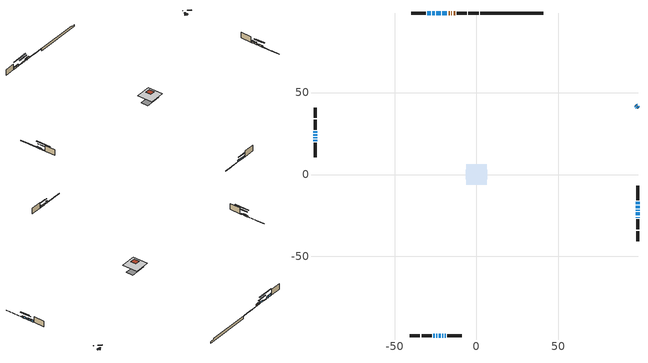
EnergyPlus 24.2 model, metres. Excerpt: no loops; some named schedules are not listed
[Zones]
conditioned space
 floor adiabatic (AdiabaticFloorConstruction): -6.27,-6.27 -6.27,6.27 6.27,6.27 6.27,-6.27 z2.77
 floor foundation (Slab1 construction): -6.6,-3.01 -6.6,3.01 6.6,3.01 6.6,-3.01 z-1.84
 wall outside (RimJoist1 construction): 1.46,98.56 -4.88,98.56 / -40.83,-98.56 -34.48,-98.56 / -98.56,40.83 -98.56,34.48 / 98.56,-40.83 98.56,-34.48 z0.33:0.63
 wall outside (RimJoist2 construction): -5.81,98.56 -12.15,98.56 / -33.55,-98.56 -27.21,-98.56 / -98.56,33.55 -98.56,27.21 / 98.56,-33.55 98.56,-27.21 z0.33:0.63
 wall outside (AdiabaticWallConstruction 1): -13.08,98.56 -14.03,98.56 / -14.96,98.56 -15.36,98.56 / -16.28,98.56 -17.08,98.56 z0.33:2.36
 wall outside (AdiabaticWallConstruction): -98.56,26.28 -98.56,25.5 / 98.56,-26.28 98.56,-25.95 / -24.62,-98.56 -23.84,-98.56 / -20.98,-98.56 -20.28,-98.56 z0.33:1.55; -98.56,24.58 -98.56,23.72 z0.33:1.18; -26.28,-98.56 -25.55,-98.56 / 98.56,-25.02 98.56,-23.04 / 98.56,-20.48 98.56,-19.01 / 98.56,-18.09 98.56,-16.68 / 97.41,41.98 97.06,42.32 / -25.54,98.56 -27,98.56 / -27.93,98.56 -30.12,98.56 z0.33:1.79; 98.56,-22.11 98.56,-21.41 / 98.56,40.82 98.06,41.32 / -18.01,98.56 -20.94,98.56 z0.33:1.43; -98.56,22.79 -98.56,22.06 z0.33:1.46; -22.92,-98.56 -21.91,-98.56 / -19.35,-98.56 -18.8,-98.56 z0.33:1.4; -21.86,98.56 -24.61,98.56 / -98.56,21.13 -98.56,20.22 z0.33:0.76
 wall outside (Wall1 construction): -31.05,98.56 -39.9,98.56 / -17.87,-98.56 -9.03,-98.56 / -98.56,19.29 -98.56,10.45 / 98.56,-15.76 98.56,-6.91 z0.33:5.21
 wall foundation (FoundationWall1 construction): 2.39,98.56,-1.84 2.39,98.56,0.33 36.98,98.56,0.33 36.98,98.56,-0.5 40.83,98.56,-0.5 40.83,98.56,-1.84
 window (WindowConstruction 15): -98.56,26.28 -98.56,25.5 z0.33:1.55
 window (WindowConstruction 5): -98.56,24.58 -98.56,23.72 z0.33:1.18
 window (WindowConstruction 6): -26.28,-98.56 -25.55,-98.56 z0.33:1.79
 window (WindowConstruction 16): 98.56,-26.28 98.56,-25.95 z0.33:1.55
 window (WindowConstruction 17): -24.62,-98.56 -23.84,-98.56 z0.33:1.55
 window (WindowConstruction 7): 98.56,-25.02 98.56,-23.04 z0.33:1.79
 window (WindowConstruction 8): 98.56,-22.11 98.56,-21.41 z0.33:1.43
 window (WindowConstruction 9): 98.56,40.83 98.07,41.32 z0.33:1.43
 window (WindowConstruction 10): -18.01,98.56 -20.94,98.56 z0.33:1.43
 window (WindowConstruction 11): -98.56,22.79 -98.56,22.06 z0.33:1.46
 window (WindowConstruction): 98.56,-20.48 98.56,-19.02 z0.33:1.79
 window (WindowConstruction 12): -22.91,-98.56 -21.91,-98.56 z0.33:1.4
 window (WindowConstruction 13): -20.98,-98.56 -20.28,-98.56 z0.33:1.55
 window (WindowConstruction 14): -19.35,-98.56 -18.8,-98.56 z0.33:1.4
 window (WindowConstruction 18): -21.87,98.56 -24.61,98.56 z0.33:0.76
 window (WindowConstruction 19): -98.56,21.13 -98.56,20.22 z0.33:0.76
 window (WindowConstruction 1): 98.56,-18.09 98.56,-16.68 z0.33:1.79
 window (WindowConstruction 2): 97.41,41.98 97.06,42.32 z0.33:1.79
 window (WindowConstruction 3): -25.54,98.56 -27,98.56 z0.33:1.79
 window (WindowConstruction 4): -27.93,98.56 -30.12,98.56 z0.33:1.79
 door (Door): -13.08,98.56 -14.03,98.56 z0.33:2.36
 door (Door 1): -14.96,98.56 -15.35,98.56 z0.33:2.36
 door (Door 2): -16.28,98.56 -17.08,98.56 z0.33:2.36
 ceiling adiabatic (AdiabaticFloorConstruction): 6.27,-6.27 6.27,6.27 -6.27,6.27 -6.27,-6.27 z2.77
 roof outside (Roof1 construction): -2.11,2.11 -2.11,-2.11 2.11,-2.11 2.11,2.11 z5.21
shading: -98.56,23.52 -98.56,24.78 -98.97,24.78 -98.97,23.52 z1.38; -25.35,-98.56 -26.48,-98.56 -26.48,-98.97 -25.35,-98.97 z1.99; 98.56,-20.24 98.56,-27.82 98.97,-27.82 98.97,-20.24 z4.59; 98.56,-18.61 98.56,-24.91 98.97,-24.91 98.97,-18.61 z4.23; 96.08,43.3 100.54,38.84 100.83,39.14 96.38,43.59 z4.23; -23.74,98.56 -15.21,98.56 -15.21,98.97 -23.74,98.97 z4.23; -98.56,19.26 -98.56,25.59 -98.97,25.59 -98.97,19.26 z4.26; 98.56,-18.81 98.56,-20.68 98.97,-20.68 98.97,-18.81 z1.99; -19.11,-98.56 -25.72,-98.56 -25.72,-98.97 -19.11,-98.97 z4.2; -17.48,-98.56 -23.78,-98.56 -23.78,-98.97 -17.48,-98.97 z4.35; -18.6,-98.56 -19.55,-98.56 -19.55,-98.97 -18.6,-98.97 z1.6; -30.11,98.56 -16.37,98.56 -16.37,98.97 -30.11,98.97 z6.26; -98.56,14.72 -98.56,26.63 -98.97,26.63 -98.97,14.72 z6.26; 98.56,-16.48 98.56,-18.29 98.97,-18.29 98.97,-16.48 z1.99; 96.92,42.47 97.55,41.84 97.84,42.13 97.21,42.76 z1.99; -27.2,98.56 -25.34,98.56 -25.34,98.97 -27.2,98.97 z1.99; -30.33,98.56 -27.73,98.56 -27.73,98.97 -30.33,98.97 z1.99
[Building]
Building 1: Terrain=Suburbs
[Site:Location]
Quebec Intl AP_QC: Latitude {deg}=46.8; Longitude {deg}=-71.38; Time Zone {hr}=-5; Elevation {m}=74; Keep Site Location Information=Yes
[Site:GroundTemperature:Shallow]
0.0108218, -2.24938, -2.43038, -1.3578, 2.94801, 7.23376, 10.9493, 13.303, 13.5029, 11.5886, 7.96783, 3.81355
[Site:WaterMainsTemperature]
Calculation Method=Schedule; Temperature Schedule=mains temperature schedule
[Material] Roughness=Rough; Thermal Absorptance=0.9
Name | Thickness {m} | Conductivity {W/m-K} | Density {kg/m3} | Specific Heat {J/kg-K} | Solar Absorptance | Visible Absorptance
asphalt or fiberglass shingles | 0.00635 | 0.162714 | 1121.4 | 1465.45 | 0.4 | 0.4
concrete 4.0 in. | 0.1016 | 1.803125 | 2242.8 | 837.4 | 0.7 | 0.7
concrete 8.0 in. | 0.2032 | 1.803125 | 2242.8 | 837.4 | 0.7 | 0.7
door material | 0.04445 | 0.188738 | 512.64 | 1214.23 | 0.7 | 0.7
door material 1 | 0.04445 | 0.0451087 | 512.64 | 1214.23 | 0.7 | 0.7
exterior vertical ins | 0.0504361 | 0.029427 | 32.04 | 1214.23 | 0.7 | 0.7
floor covering | 0.0127 | 0.0433444 | 54.468 | 1339.84 | 0.6 | 0.6
floor rigid ins; wall rigid ins | 0.512978 | 0.029427 | 32.04 | 1214.23 | 0.7 | 0.7
floor stud and cavity | 0.1397 | 1.75129 | 37.0049 | 1207.88 | 0.7 | 0.7
furniture material conditioned space 1 | 0.1524 | 0.115458 | 640.8 | 1214.23 | 0.6 | 0.6
gypsum board | 0.0127 | 0.160291 | 801 | 837.4 | 0.6 | 0.6
gypsum board 1 | 0.0127 | 0.160291 | 801 | 837.4 | 0.7 | 0.7
osb sheathing 0.5 in. | 0.0127 | 0.115458 | 512.64 | 1214.23 | 0.7 | 0.7
osb sheathing 0.75 in. | 0.01905 | 0.115458 | 512.64 | 1214.23 | 0.7 | 0.7
osb sheathing 2.0 in. | 0.0508 | 0.115458 | 512.64 | 1214.23 | 0.7 | 0.7
rim joist rigid ins | 0.051816 | 0.029427 | 32.04 | 1214.23 | 0.7 | 0.7
rim joist stud and cavity | 0.0508 | 0.859146 | 125.044 | 1163.47 | 0.6 | 0.6
rim joist stud and cavity 1 | 0.0508 | 0.048359 | 125.044 | 1163.47 | 0.6 | 0.6
roof rigid ins | 0.103632 | 0.029427 | 32.04 | 1214.23 | 0.7 | 0.7
roof stud and cavity | 0.2032 | 0.485002 | 78.34581 | 1123.46 | 0.7 | 0.7
wall stud and cavity | 0.1397 | 0.105224 | 139.0536 | 1170.24 | 0.7 | 0.7
wall stud and cavity 1 | 0.0889 | 0.380278 | 52.3479 | 1209.89 | 0.7 | 0.7
wall stud and cavity 2 | 0.0889 | 0.391764 | 83.0341 | 1211.67 | 0.7 | 0.7
wood siding | 0.0254 | 0.102417 | 544.68 | 1172.36 | 0.4 | 0.4
wood siding 1; wood siding 2; wood siding 3 | 0.0254 | 0.102417 | 544.68 | 1172.36 | 0.7 | 0.7
[WindowMaterial:SimpleGlazingSystem]
Name | U-Factor {W/m2-K} | Solar Heat Gain Coefficient
WindowMaterial | 3.16946 | 0.63
WindowMaterial 1 | 3.11098 | 0.56
WindowMaterial 10 | 2.99855 | 0.58
WindowMaterial 11 | 4.08305 | 0.67
WindowMaterial 12 | 2.67207 | 0.41
WindowMaterial 2 | 3.06271 | 0.5
WindowMaterial 3 | 3.11609 | 0.56
WindowMaterial 4 | 3.09508 | 0.54
WindowMaterial 5 | 3.18365 | 0.64
WindowMaterial 6 | 3.15129 | 0.6
WindowMaterial 7 | 3.10132 | 0.55
WindowMaterial 8 | 3.125739 | 0.57
WindowMaterial 9 | 2.972433 | 0.62
[Construction]
AdiabaticFloorConstruction: floor stud and cavity, floor rigid ins, osb sheathing 0.75 in., floor covering
AdiabaticWallConstruction: wood siding 2, wall rigid ins, wall stud and cavity 1, gypsum board
AdiabaticWallConstruction 1: wood siding 3, wall rigid ins, wall stud and cavity 1, gypsum board
Door; Door 2: door material
Door 1: door material 1
FoundationWall1 construction: concrete 8.0 in., gypsum board 1
furniture construction conditioned space 1: furniture material conditioned space 1
PartitionWallConstruction: gypsum board, wall stud and cavity 2, gypsum board
RimJoist1 construction: wood siding 1, osb sheathing 2.0 in., rim joist stud and cavity
RimJoist2 construction: wood siding 1, rim joist rigid ins, osb sheathing 2.0 in., rim joist stud and cavity 1
Roof1 construction: asphalt or fiberglass shingles, roof rigid ins, osb sheathing 0.75 in., roof stud and cavity, gypsum board
Slab1 construction: concrete 4.0 in.
Wall1 construction: wood siding, osb sheathing 0.5 in., wall stud and cavity, gypsum board
WindowConstruction; WindowConstruction 3: WindowMaterial
WindowConstruction 1: WindowMaterial 1
WindowConstruction 10: WindowMaterial 6
WindowConstruction 11; WindowConstruction 13: WindowMaterial 7
WindowConstruction 12: WindowMaterial 8
WindowConstruction 14; WindowConstruction 2: WindowMaterial 2
WindowConstruction 15: WindowMaterial 9
WindowConstruction 16: WindowMaterial 10
WindowConstruction 17: WindowMaterial 11
WindowConstruction 18; WindowConstruction 19: WindowMaterial 12
WindowConstruction 4; WindowConstruction 6: WindowMaterial 3
WindowConstruction 5; WindowConstruction 8; WindowConstruction 9: WindowMaterial 4
WindowConstruction 7: WindowMaterial 5
[Zone]
conditioned space: Multiplier=1; Volume {m3}=621; Part of Total Floor Area=Yes
[Space]
conditioned space 1: Zone=conditioned space; Volume {m3}=621
[SurfaceProperty:ExposedFoundationPerimeter]
Slab1: Exposed Perimeter Calculation Method=TotalExposedPerimeter; Total Exposed Perimeter {m}=38.436
[InternalMass] Zone or ZoneList=conditioned space; Space or SpaceList=conditioned space 1
Name | Construction | Surface Area {m2}
furniture mass conditioned space 1 | furniture construction conditioned space 1 | 94.5998
partition wall mass | PartitionWallConstruction | 236.5
[Lights]
interior lighting: Zone or ZoneList or Space or SpaceList=conditioned space 1; Schedule=interior lighting schedule; Design Level Calculation Method=LightingLevel; Lighting Level {W}=343.2; Return Air Fraction=0; Fraction Radiant=0.6; Fraction Visible=0.2; Fraction Replaceable=1
[People]
occupants: Zone or ZoneList or Space or SpaceList=conditioned space 1; Number of People Schedule=occupants schedule; Number of People Calculation Method=People; Number of People=3; Fraction Radiant=0.314171; Sensible Heat Fraction=0.56303; Activity Level Schedule=occupants activity schedule; Carbon Dioxide Generation Rate {m3/s-W}=0; Enable ASHRAE 55 Comfort Warnings=No; Mean Radiant Temperature Calculation Type=EnclosureAveraged
[ElectricEquipment] Zone or ZoneList or Space or SpaceList=conditioned space 1; Design Level Calculation Method=EquipmentLevel
Name | Schedule | Design Level {W} | Fraction Latent | Fraction Radiant | Fraction Lost
clothes dryer | clothes dryer schedule | 140.772 | 0.015 | 0.081 | 0.85
clothes washer | clothes washer schedule | 32.1985 | 0.03 | 0.162 | 0.7
cooking range | cooking range schedule | 215.147 | 0.08 | 0.432 | 0.2
dishwasher | dishwasher schedule | 66.8632 | 0.3 | 0.18 | 0.4
fridge | fridge schedule | 72.9452 | 0 | 0.6 | 0
mech vent bath fan 0 | mech vent bath fan 0 schedule | 50.2 | 0 | 0 | 1
mech vent bath fan 1 | mech vent bath fan 1 schedule | 50.2 | 0 | 0 | 1
mech vent house fan | mech vent house fan schedule | 0 | 0 | 0 | 1
mech vent house fan cfis | mech vent house fan cfis schedule | 0 | 0 | 0 | 0
mech vent range fan 0 | mech vent range fan 0 schedule | 57 | 0 | 0 | 1
misc plug loads | misc plug loads schedule | 494.7 | 0.045 | 0.513 | 0.1
whole house fan | Always On Discrete | 0 | 0 | 0 | 1
[OtherEquipment] Zone or ZoneList or Space or SpaceList=conditioned space 1; Design Level Calculation Method=EquipmentLevel
Name | Fuel Type | Schedule | Design Level {W} | Fraction Latent | Fraction Radiant | Fraction Lost
clothes dryer 1 | Electricity | clothes dryer schedule | 0 | 0.015 | 0.081 | 0.85
cooking range 1 | Electricity | cooking range schedule | 0 | 0.08 | 0.432 | 0.2
general water use latent | None | general water use schedule | 62.594 | 1 | 0 | 0
general water use sensible | None | general water use schedule | -61.6891 | 0 | 0.6 | 0
mech vent house fan latent load | None | Always On Discrete | 0 | 1 | 0 | 0
mech vent house fan sensible load | None | Always On Discrete | 0 | 0 | 0 | 0
water heater energy adjustment1 | Electricity | Always On Discrete | 0.01 | 0 | 0 | 1
[ZoneInfiltration:DesignFlowRate] Zone or ZoneList or Space or SpaceList=conditioned space 1; Schedule=Always On Discrete; Design Flow Rate Calculation Method=Flow/Zone; Design Flow Rate {m3/s}=0
infil flow; natural vent flow; whole house fan flow
[Foundation:Kiva]
Foundation Kiva 1: Initial Indoor Air Temperature {C}=18; Wall Height Above Grade {m}=0.330007; Wall Depth Below Slab {m}=0.2032; Custom Block Material Name 1=exterior vertical ins; Custom Block Depth 1 {m}=2.16999; Custom Block X Position 1 {m}=0.2159; Custom Block Z Position 1 {m}=0
[Foundation:Kiva:Settings]
Soil Conductivity {W/m-K}=0.849921; Soil Density {kg/m3}=1842.3; Soil Specific Heat {J/kg-K}=418.7; Ground Solar Absorptivity=0.9; Ground Thermal Absorptivity=0.9; Ground Surface Roughness {m}=0.03; Far-Field Width {m}=40; Deep-Ground Boundary Condition=ZeroFlux; Deep-Ground Depth {m}=40; Minimum Cell Dimension {m}=0.2; Maximum Cell Growth Coefficient=3; Simulation Timestep=Timestep
[Exterior:Lights]
exterior lighting: Schedule=exterior lighting schedule; Design Level {W}=75.6
[Schedule:Week:Daily]
interior lighting schedule Week Rule - Jan1-Jan27: interior lighting schedule day, interior lighting schedule day, interior lighting schedule day, interior lighting schedule day, interior lighting schedule day, interior lighting schedule day, interior lighting schedule day, interior lighting schedule default day, interior lighting schedule default day, interior lighting schedule default day, interior lighting schedule default day, interior lighting schedule default day
interior lighting schedule Week Rule - Jan28-Feb3: interior lighting schedule day, interior lighting schedule day, interior lighting schedule day, interior lighting schedule day, interior lighting schedule day 1, interior lighting schedule day 1, interior lighting schedule day 1, interior lighting schedule default day, interior lighting schedule default day, interior lighting schedule default day, interior lighting schedule default day, interior lighting schedule default day
interior lighting schedule Week Rule - Feb4-Feb24: interior lighting schedule day 1, interior lighting schedule day 1, interior lighting schedule day 1, interior lighting schedule day 1, interior lighting schedule day 1, interior lighting schedule day 1, interior lighting schedule day 1, interior lighting schedule default day, interior lighting schedule default day, interior lighting schedule default day, interior lighting schedule default day, interior lighting schedule default day
interior lighting schedule Week Rule - Feb25-Mar3: interior lighting schedule day 1, interior lighting schedule day 1, interior lighting schedule day 1, interior lighting schedule day 1, interior lighting schedule day 2, interior lighting schedule day 2, interior lighting schedule day 2, interior lighting schedule default day, interior lighting schedule default day, interior lighting schedule default day, interior lighting schedule default day, interior lighting schedule default day
interior lighting schedule Week Rule - Mar4-Mar31: interior lighting schedule day 2, interior lighting schedule day 2, interior lighting schedule day 2, interior lighting schedule day 2, interior lighting schedule day 2, interior lighting schedule day 2, interior lighting schedule day 2, interior lighting schedule default day, interior lighting schedule default day, interior lighting schedule default day, interior lighting schedule default day, interior lighting schedule default day
interior lighting schedule Week Rule - Apr1-Apr28: interior lighting schedule day 3, interior lighting schedule day 3, interior lighting schedule day 3, interior lighting schedule day 3, interior lighting schedule day 3, interior lighting schedule day 3, interior lighting schedule day 3, interior lighting schedule default day, interior lighting schedule default day, interior lighting schedule default day, interior lighting schedule default day, interior lighting schedule default day
interior lighting schedule Week Rule - Apr29-May5: interior lighting schedule day 3, interior lighting schedule day 3, interior lighting schedule day 4, interior lighting schedule day 4, interior lighting schedule day 4, interior lighting schedule day 4, interior lighting schedule day 4, interior lighting schedule default day, interior lighting schedule default day, interior lighting schedule default day, interior lighting schedule default day, interior lighting schedule default day
interior lighting schedule Week Rule - May6-May26: interior lighting schedule day 4, interior lighting schedule day 4, interior lighting schedule day 4, interior lighting schedule day 4, interior lighting schedule day 4, interior lighting schedule day 4, interior lighting schedule day 4, interior lighting schedule default day, interior lighting schedule default day, interior lighting schedule default day, interior lighting schedule default day, interior lighting schedule default day
interior lighting schedule Week Rule - May27-Jun2: interior lighting schedule day 4, interior lighting schedule day 4, interior lighting schedule day 4, interior lighting schedule day 4, interior lighting schedule day 4, interior lighting schedule day 5, interior lighting schedule day 5, interior lighting schedule default day, interior lighting schedule default day, interior lighting schedule default day, interior lighting schedule default day, interior lighting schedule default day
interior lighting schedule Week Rule - Jun3-Jun30: interior lighting schedule day 5, interior lighting schedule day 5, interior lighting schedule day 5, interior lighting schedule day 5, interior lighting schedule day 5, interior lighting schedule day 5, interior lighting schedule day 5, interior lighting schedule default day, interior lighting schedule default day, interior lighting schedule default day, interior lighting schedule default day, interior lighting schedule default day
interior lighting schedule Week Rule - Jul1-Jul28: interior lighting schedule day 6, interior lighting schedule day 6, interior lighting schedule day 6, interior lighting schedule day 6, interior lighting schedule day 6, interior lighting schedule day 6, interior lighting schedule day 6, interior lighting schedule default day, interior lighting schedule default day, interior lighting schedule default day, interior lighting schedule default day, interior lighting schedule default day
interior lighting schedule Week Rule - Jul29-Aug4: interior lighting schedule day 6, interior lighting schedule day 6, interior lighting schedule day 6, interior lighting schedule day 7, interior lighting schedule day 7, interior lighting schedule day 7, interior lighting schedule day 7, interior lighting schedule default day, interior lighting schedule default day, interior lighting schedule default day, interior lighting schedule default day, interior lighting schedule default day
interior lighting schedule Week Rule - Aug5-Aug25: interior lighting schedule day 7, interior lighting schedule day 7, interior lighting schedule day 7, interior lighting schedule day 7, interior lighting schedule day 7, interior lighting schedule day 7, interior lighting schedule day 7, interior lighting schedule default day, interior lighting schedule default day, interior lighting schedule default day, interior lighting schedule default day, interior lighting schedule default day
interior lighting schedule Week Rule - Aug26-Sep1: interior lighting schedule day 7, interior lighting schedule day 7, interior lighting schedule day 7, interior lighting schedule day 7, interior lighting schedule day 7, interior lighting schedule day 7, interior lighting schedule day 8, interior lighting schedule default day, interior lighting schedule default day, interior lighting schedule default day, interior lighting schedule default day, interior lighting schedule default day
interior lighting schedule Week Rule - Sep2-Sep29: interior lighting schedule day 8, interior lighting schedule day 8, interior lighting schedule day 8, interior lighting schedule day 8, interior lighting schedule day 8, interior lighting schedule day 8, interior lighting schedule day 8, interior lighting schedule default day, interior lighting schedule default day, interior lighting schedule default day, interior lighting schedule default day, interior lighting schedule default day
interior lighting schedule Week Rule - Sep30-Oct6: interior lighting schedule day 8, interior lighting schedule day 9, interior lighting schedule day 9, interior lighting schedule day 9, interior lighting schedule day 9, interior lighting schedule day 9, interior lighting schedule day 9, interior lighting schedule default day, interior lighting schedule default day, interior lighting schedule default day, interior lighting schedule default day, interior lighting schedule default day
interior lighting schedule Week Rule - Oct7-Oct27: interior lighting schedule day 9, interior lighting schedule day 9, interior lighting schedule day 9, interior lighting schedule day 9, interior lighting schedule day 9, interior lighting schedule day 9, interior lighting schedule day 9, interior lighting schedule default day, interior lighting schedule default day, interior lighting schedule default day, interior lighting schedule default day, interior lighting schedule default day
interior lighting schedule Week Rule - Oct28-Nov3: interior lighting schedule day 9, interior lighting schedule day 9, interior lighting schedule day 9, interior lighting schedule day 9, interior lighting schedule day 10, interior lighting schedule day 10, interior lighting schedule day 10, interior lighting schedule default day, interior lighting schedule default day, interior lighting schedule default day, interior lighting schedule default day, interior lighting schedule default day
interior lighting schedule Week Rule - Nov4-Nov24: interior lighting schedule day 10, interior lighting schedule day 10, interior lighting schedule day 10, interior lighting schedule day 10, interior lighting schedule day 10, interior lighting schedule day 10, interior lighting schedule day 10, interior lighting schedule default day, interior lighting schedule default day, interior lighting schedule default day, interior lighting schedule default day, interior lighting schedule default day
interior lighting schedule Week Rule - Nov25-Dec1: interior lighting schedule day 10, interior lighting schedule day 10, interior lighting schedule day 10, interior lighting schedule day 10, interior lighting schedule day 10, interior lighting schedule day 10, interior lighting schedule day 11, interior lighting schedule default day, interior lighting schedule default day, interior lighting schedule default day, interior lighting schedule default day, interior lighting schedule default day
interior lighting schedule Week Rule - Dec2-Dec31: interior lighting schedule day 11, interior lighting schedule day 11, interior lighting schedule day 11, interior lighting schedule day 11, interior lighting schedule day 11, interior lighting schedule day 11, interior lighting schedule day 11, interior lighting schedule default day, interior lighting schedule default day, interior lighting schedule default day, interior lighting schedule default day, interior lighting schedule default day
occupants schedule Week Rule - Jan1-Dec31: occupants schedule day, occupants schedule day, occupants schedule day, occupants schedule day, occupants schedule day, occupants schedule day, occupants schedule day, occupants schedule default day, occupants schedule default day, occupants schedule default day, occupants schedule default day, occupants schedule default day
clothes dryer schedule Week Rule - Jan1-Dec31: clothes dryer schedule day, clothes dryer schedule day, clothes dryer schedule day, clothes dryer schedule day, clothes dryer schedule day, clothes dryer schedule day, clothes dryer schedule day, clothes dryer schedule default day, clothes dryer schedule default day, clothes dryer schedule default day, clothes dryer schedule default day, clothes dryer schedule default day
clothes washer schedule Week Rule - Jan1-Dec31: clothes washer schedule day, clothes washer schedule day, clothes washer schedule day, clothes washer schedule day, clothes washer schedule day, clothes washer schedule day, clothes washer schedule day, clothes washer schedule default day, clothes washer schedule default day, clothes washer schedule default day, clothes washer schedule default day, clothes washer schedule default day
cooking range schedule Week Rule - Jan1-Dec31: cooking range schedule day, cooking range schedule day, cooking range schedule day, cooking range schedule day, cooking range schedule day, cooking range schedule day, cooking range schedule day, cooking range schedule default day, cooking range schedule default day, cooking range schedule default day, cooking range schedule default day, cooking range schedule default day
dishwasher schedule Week Rule - Jan1-Dec31: dishwasher schedule day, dishwasher schedule day, dishwasher schedule day, dishwasher schedule day, dishwasher schedule day, dishwasher schedule day, dishwasher schedule day, dishwasher schedule default day, dishwasher schedule default day, dishwasher schedule default day, dishwasher schedule default day, dishwasher schedule default day
mech vent bath fan 0 schedule Week Rule - Jan1-Dec31: mech vent bath fan 0 schedule day, mech vent bath fan 0 schedule day, mech vent bath fan 0 schedule day, mech vent bath fan 0 schedule day, mech vent bath fan 0 schedule day, mech vent bath fan 0 schedule day, mech vent bath fan 0 schedule day, mech vent bath fan 0 schedule default day, mech vent bath fan 0 schedule default day, mech vent bath fan 0 schedule default day, mech vent bath fan 0 schedule default day, mech vent bath fan 0 schedule default day
mech vent bath fan 1 schedule Week Rule - Jan1-Dec31: mech vent bath fan 1 schedule day, mech vent bath fan 1 schedule day, mech vent bath fan 1 schedule day, mech vent bath fan 1 schedule day, mech vent bath fan 1 schedule day, mech vent bath fan 1 schedule day, mech vent bath fan 1 schedule day, mech vent bath fan 1 schedule default day, mech vent bath fan 1 schedule default day, mech vent bath fan 1 schedule default day, mech vent bath fan 1 schedule default day, mech vent bath fan 1 schedule default day
mech vent range fan 0 schedule Week Rule - Jan1-Dec31: mech vent range fan 0 schedule day, mech vent range fan 0 schedule day, mech vent range fan 0 schedule day, mech vent range fan 0 schedule day, mech vent range fan 0 schedule day, mech vent range fan 0 schedule day, mech vent range fan 0 schedule day, mech vent range fan 0 schedule default day, mech vent range fan 0 schedule default day, mech vent range fan 0 schedule default day, mech vent range fan 0 schedule default day, mech vent range fan 0 schedule default day
misc plug loads schedule Week Rule - Jan1-Dec31: misc plug loads schedule day, misc plug loads schedule day, misc plug loads schedule day, misc plug loads schedule day, misc plug loads schedule day, misc plug loads schedule day, misc plug loads schedule day, misc plug loads schedule default day, misc plug loads schedule default day, misc plug loads schedule default day, misc plug loads schedule default day, misc plug loads schedule default day
general water use schedule Week Rule - Jan1-Dec31: general water use schedule day, general water use schedule day, general water use schedule day, general water use schedule day, general water use schedule day, general water use schedule day, general water use schedule day, general water use schedule default day, general water use schedule default day, general water use schedule default day, general water use schedule default day, general water use schedule default day
exterior lighting schedule Week Rule - Jan1-Jan27: exterior lighting schedule day, exterior lighting schedule day, exterior lighting schedule day, exterior lighting schedule day, exterior lighting schedule day, exterior lighting schedule day, exterior lighting schedule day, exterior lighting schedule default day, exterior lighting schedule default day, exterior lighting schedule default day, exterior lighting schedule default day, exterior lighting schedule default day
exterior lighting schedule Week Rule - Jan28-Feb3: exterior lighting schedule day, exterior lighting schedule day, exterior lighting schedule day, exterior lighting schedule day, exterior lighting schedule day 1, exterior lighting schedule day 1, exterior lighting schedule day 1, exterior lighting schedule default day, exterior lighting schedule default day, exterior lighting schedule default day, exterior lighting schedule default day, exterior lighting schedule default day
exterior lighting schedule Week Rule - Feb4-Feb24: exterior lighting schedule day 1, exterior lighting schedule day 1, exterior lighting schedule day 1, exterior lighting schedule day 1, exterior lighting schedule day 1, exterior lighting schedule day 1, exterior lighting schedule day 1, exterior lighting schedule default day, exterior lighting schedule default day, exterior lighting schedule default day, exterior lighting schedule default day, exterior lighting schedule default day
exterior lighting schedule Week Rule - Feb25-Mar3: exterior lighting schedule day 1, exterior lighting schedule day 1, exterior lighting schedule day 1, exterior lighting schedule day 1, exterior lighting schedule day 2, exterior lighting schedule day 2, exterior lighting schedule day 2, exterior lighting schedule default day, exterior lighting schedule default day, exterior lighting schedule default day, exterior lighting schedule default day, exterior lighting schedule default day
exterior lighting schedule Week Rule - Mar4-Mar31: exterior lighting schedule day 2, exterior lighting schedule day 2, exterior lighting schedule day 2, exterior lighting schedule day 2, exterior lighting schedule day 2, exterior lighting schedule day 2, exterior lighting schedule day 2, exterior lighting schedule default day, exterior lighting schedule default day, exterior lighting schedule default day, exterior lighting schedule default day, exterior lighting schedule default day
exterior lighting schedule Week Rule - Apr1-Apr28: exterior lighting schedule day 3, exterior lighting schedule day 3, exterior lighting schedule day 3, exterior lighting schedule day 3, exterior lighting schedule day 3, exterior lighting schedule day 3, exterior lighting schedule day 3, exterior lighting schedule default day, exterior lighting schedule default day, exterior lighting schedule default day, exterior lighting schedule default day, exterior lighting schedule default day
exterior lighting schedule Week Rule - Apr29-May5: exterior lighting schedule day 3, exterior lighting schedule day 3, exterior lighting schedule day 4, exterior lighting schedule day 4, exterior lighting schedule day 4, exterior lighting schedule day 4, exterior lighting schedule day 4, exterior lighting schedule default day, exterior lighting schedule default day, exterior lighting schedule default day, exterior lighting schedule default day, exterior lighting schedule default day
exterior lighting schedule Week Rule - May6-May26: exterior lighting schedule day 4, exterior lighting schedule day 4, exterior lighting schedule day 4, exterior lighting schedule day 4, exterior lighting schedule day 4, exterior lighting schedule day 4, exterior lighting schedule day 4, exterior lighting schedule default day, exterior lighting schedule default day, exterior lighting schedule default day, exterior lighting schedule default day, exterior lighting schedule default day
exterior lighting schedule Week Rule - May27-Jun2: exterior lighting schedule day 4, exterior lighting schedule day 4, exterior lighting schedule day 4, exterior lighting schedule day 4, exterior lighting schedule day 4, exterior lighting schedule day 5, exterior lighting schedule day 5, exterior lighting schedule default day, exterior lighting schedule default day, exterior lighting schedule default day, exterior lighting schedule default day, exterior lighting schedule default day
exterior lighting schedule Week Rule - Jun3-Jun30: exterior lighting schedule day 5, exterior lighting schedule day 5, exterior lighting schedule day 5, exterior lighting schedule day 5, exterior lighting schedule day 5, exterior lighting schedule day 5, exterior lighting schedule day 5, exterior lighting schedule default day, exterior lighting schedule default day, exterior lighting schedule default day, exterior lighting schedule default day, exterior lighting schedule default day
exterior lighting schedule Week Rule - Jul1-Jul28: exterior lighting schedule day 6, exterior lighting schedule day 6, exterior lighting schedule day 6, exterior lighting schedule day 6, exterior lighting schedule day 6, exterior lighting schedule day 6, exterior lighting schedule day 6, exterior lighting schedule default day, exterior lighting schedule default day, exterior lighting schedule default day, exterior lighting schedule default day, exterior lighting schedule default day
exterior lighting schedule Week Rule - Jul29-Aug4: exterior lighting schedule day 6, exterior lighting schedule day 6, exterior lighting schedule day 6, exterior lighting schedule day 7, exterior lighting schedule day 7, exterior lighting schedule day 7, exterior lighting schedule day 7, exterior lighting schedule default day, exterior lighting schedule default day, exterior lighting schedule default day, exterior lighting schedule default day, exterior lighting schedule default day
exterior lighting schedule Week Rule - Aug5-Aug25: exterior lighting schedule day 7, exterior lighting schedule day 7, exterior lighting schedule day 7, exterior lighting schedule day 7, exterior lighting schedule day 7, exterior lighting schedule day 7, exterior lighting schedule day 7, exterior lighting schedule default day, exterior lighting schedule default day, exterior lighting schedule default day, exterior lighting schedule default day, exterior lighting schedule default day
exterior lighting schedule Week Rule - Aug26-Sep1: exterior lighting schedule day 7, exterior lighting schedule day 7, exterior lighting schedule day 7, exterior lighting schedule day 7, exterior lighting schedule day 7, exterior lighting schedule day 7, exterior lighting schedule day 8, exterior lighting schedule default day, exterior lighting schedule default day, exterior lighting schedule default day, exterior lighting schedule default day, exterior lighting schedule default day
exterior lighting schedule Week Rule - Sep2-Sep29: exterior lighting schedule day 8, exterior lighting schedule day 8, exterior lighting schedule day 8, exterior lighting schedule day 8, exterior lighting schedule day 8, exterior lighting schedule day 8, exterior lighting schedule day 8, exterior lighting schedule default day, exterior lighting schedule default day, exterior lighting schedule default day, exterior lighting schedule default day, exterior lighting schedule default day
exterior lighting schedule Week Rule - Sep30-Oct6: exterior lighting schedule day 8, exterior lighting schedule day 9, exterior lighting schedule day 9, exterior lighting schedule day 9, exterior lighting schedule day 9, exterior lighting schedule day 9, exterior lighting schedule day 9, exterior lighting schedule default day, exterior lighting schedule default day, exterior lighting schedule default day, exterior lighting schedule default day, exterior lighting schedule default day
[Schedule:Year]
interior lighting schedule: interior lighting schedule Week Rule - Jan1-Jan27, 1, 1, 1, 27, interior lighting schedule Week Rule - Jan28-Feb3, 1, 28, 2, 3, interior lighting schedule Week Rule - Feb4-Feb24, 2, 4, 2, 24, interior lighting schedule Week Rule - Feb25-Mar3, 2, 25, 3, 3, interior lighting schedule Week Rule - Mar4-Mar31, 3, 4, 3, 31, interior lighting schedule Week Rule - Apr1-Apr28, 4, 1, 4, 28, interior lighting schedule Week Rule - Apr29-May5, 4, 29, 5, 5, interior lighting schedule Week Rule - May6-May26, 5, 6, 5, 26, interior lighting schedule Week Rule - May27-Jun2, 5, 27, 6, 2, interior lighting schedule Week Rule - Jun3-Jun30, 6, 3, 6, 30, interior lighting schedule Week Rule - Jul1-Jul28, 7, 1, 7, 28, interior lighting schedule Week Rule - Jul29-Aug4, 7, 29, 8, 4, interior lighting schedule Week Rule - Aug5-Aug25, 8, 5, 8, 25, interior lighting schedule Week Rule - Aug26-Sep1, 8, 26, 9, 1, interior lighting schedule Week Rule - Sep2-Sep29, 9, 2, 9, 29, interior lighting schedule Week Rule - Sep30-Oct6, 9, 30, 10, 6, interior lighting schedule Week Rule - Oct7-Oct27, 10, 7, 10, 27, interior lighting schedule Week Rule - Oct28-Nov3, 10, 28, 11, 3, interior lighting schedule Week Rule - Nov4-Nov24, 11, 4, 11, 24, interior lighting schedule Week Rule - Nov25-Dec1, 11, 25, 12, 1, interior lighting schedule Week Rule - Dec2-Dec31, 12, 2, 12, 31
occupants schedule: occupants schedule Week Rule - Jan1-Dec31, 1, 1, 12, 31
clothes dryer schedule: clothes dryer schedule Week Rule - Jan1-Dec31, 1, 1, 12, 31
clothes washer schedule: clothes washer schedule Week Rule - Jan1-Dec31, 1, 1, 12, 31
cooking range schedule: cooking range schedule Week Rule - Jan1-Dec31, 1, 1, 12, 31
dishwasher schedule: dishwasher schedule Week Rule - Jan1-Dec31, 1, 1, 12, 31
mech vent bath fan 0 schedule: mech vent bath fan 0 schedule Week Rule - Jan1-Dec31, 1, 1, 12, 31
mech vent bath fan 1 schedule: mech vent bath fan 1 schedule Week Rule - Jan1-Dec31, 1, 1, 12, 31
mech vent range fan 0 schedule: mech vent range fan 0 schedule Week Rule - Jan1-Dec31, 1, 1, 12, 31
misc plug loads schedule: misc plug loads schedule Week Rule - Jan1-Dec31, 1, 1, 12, 31
general water use schedule: general water use schedule Week Rule - Jan1-Dec31, 1, 1, 12, 31
exterior lighting schedule: exterior lighting schedule Week Rule - Jan1-Jan27, 1, 1, 1, 27, exterior lighting schedule Week Rule - Jan28-Feb3, 1, 28, 2, 3, exterior lighting schedule Week Rule - Feb4-Feb24, 2, 4, 2, 24, exterior lighting schedule Week Rule - Feb25-Mar3, 2, 25, 3, 3, exterior lighting schedule Week Rule - Mar4-Mar31, 3, 4, 3, 31, exterior lighting schedule Week Rule - Apr1-Apr28, 4, 1, 4, 28, exterior lighting schedule Week Rule - Apr29-May5, 4, 29, 5, 5, exterior lighting schedule Week Rule - May6-May26, 5, 6, 5, 26, exterior lighting schedule Week Rule - May27-Jun2, 5, 27, 6, 2, exterior lighting schedule Week Rule - Jun3-Jun30, 6, 3, 6, 30, exterior lighting schedule Week Rule - Jul1-Jul28, 7, 1, 7, 28, exterior lighting schedule Week Rule - Jul29-Aug4, 7, 29, 8, 4, exterior lighting schedule Week Rule - Aug5-Aug25, 8, 5, 8, 25, exterior lighting schedule Week Rule - Aug26-Sep1, 8, 26, 9, 1, exterior lighting schedule Week Rule - Sep2-Sep29, 9, 2, 9, 29, exterior lighting schedule Week Rule - Sep30-Oct6, 9, 30, 10, 6, exterior lighting schedule Week Rule - Oct7-Oct27, 10, 7, 10, 27, exterior lighting schedule Week Rule - Oct28-Nov3, 10, 28, 11, 3, exterior lighting schedule Week Rule - Nov4-Nov24, 11, 4, 11, 24, exterior lighting schedule Week Rule - Nov25-Dec1, 11, 25, 12, 1, exterior lighting schedule Week Rule - Dec2-Dec31, 12, 2, 12, 31
[Schedule:Constant]
Name | Hourly Value
occupants activity schedule | 117.228
fridge schedule | 0
mech vent house fan schedule; mech vent house fan cfis schedule; Always On Discrete | 1
[Schedule:Compact]
mains temperature schedule: Through: 01/01, For: AllDays, Until: 24:00, 5.175, Through: 01/02, For: AllDays, Until: 24:00, 5.10167, Through: 01/03, For: AllDays, Until: 24:00, 5.02889, Through: 01/04, For: AllDays, Until: 24:00, 4.95778, Through: 01/05, For: AllDays, Until: 24:00, 4.88778, Through: 01/06, For: AllDays, Until: 24:00, 4.81833, Through: 01/07, For: AllDays, Until: 24:00, 4.75056, Through: 01/08, For: AllDays, Until: 24:00, 4.68389, Through: 01/09, For: AllDays, Until: 24:00, 4.61833, Through: 01/10, For: AllDays, Until: 24:00, 4.55389, Through: 01/11, For: AllDays, Until: 24:00, 4.49056, Through: 01/12, For: AllDays, Until: 24:00, 4.42889, Through: 01/13, For: AllDays, Until: 24:00, 4.36778, Through: 01/14, For: AllDays, Until: 24:00, 4.30889, Through: 01/15, For: AllDays, Until: 24:00, 4.25056, Through: 01/16, For: AllDays, Until: 24:00, 4.19389, Through: 01/17, For: AllDays, Until: 24:00, 4.13833, Through: 01/18, For: AllDays, Until: 24:00, 4.08444, Through: 01/19, For: AllDays, Until: 24:00, 4.03167, Through: 01/20, For: AllDays, Until: 24:00, 3.98056, Through: 01/21, For: AllDays, Until: 24:00, 3.93056, Through: 01/22, For: AllDays, Until: 24:00, 3.88222, Through: 01/23, For: AllDays, Until: 24:00, 3.835, Through: 01/24, For: AllDays, Until: 24:00, 3.78944, Through: 01/25, For: AllDays, Until: 24:00, 3.74556, Through: 01/26, For: AllDays, Until: 24:00, 3.70278, Through: 01/27, For: AllDays, Until: 24:00, 3.66167, Through: 01/28, For: AllDays, Until: 24:00, 3.62167, Through: 01/29, For: AllDays, Until: 24:00, 3.58389, Through: 01/30, For: AllDays, Until: 24:00, 3.54722, Through: 01/31, For: AllDays, Until: 24:00, 3.51167, Through: 02/01, For: AllDays, Until: 24:00, 3.47833, Through: 02/02, For: AllDays, Until: 24:00, 3.44611, Through: 02/03, For: AllDays, Until: 24:00, 3.41556, Through: 02/04, For: AllDays, Until: 24:00, 3.38667, Through: 02/05, For: AllDays, Until: 24:00, 3.35944, Through: 02/06, For: AllDays, Until: 24:00, 3.33389, Through: 02/07, For: AllDays, Until: 24:00, 3.30944, Through: 02/08, For: AllDays, Until: 24:00, 3.28667, Through: 02/09, For: AllDays, Until: 24:00, 3.26611, Through: 02/10, For: AllDays, Until: 24:00, 3.24667, Through: 02/11, For: AllDays, Until: 24:00, 3.22889, Through: 02/12, For: AllDays, Until: 24:00, 3.21278, Through: 02/13, For: AllDays, Until: 24:00, 3.19833, Through: 02/14, For: AllDays, Until: 24:00, 3.18556, Through: 02/15, For: AllDays, Until: 24:00, 3.17389, Through: 02/16, For: AllDays, Until: 24:00, 3.16444, Through: 02/17, For: AllDays, Until: 24:00, 3.15667, Through: 02/18, For: AllDays, Until: 24:00, 3.15056, Through: 02/19, For: AllDays, Until: 24:00, 3.14556, Through: 02/20, For: AllDays, Until: 24:00, 3.14278, Through: 02/21, For: AllDays, Until: 24:00, 3.14111, Through: 02/22, For: AllDays, Until: 24:00, 3.14167, Through: 02/23, For: AllDays, Until: 24:00, 3.14333, Through: 02/24, For: AllDays, Until: 24:00, 3.14722, Through: 02/25, For: AllDays, Until: 24:00, 3.15222, Through: 02/26, For: AllDays, Until: 24:00, 3.15944, Through: 02/27, For: AllDays, Until: 24:00, 3.16778, Through: 02/28, For: AllDays, Until: 24:00, 3.17778, Through: 03/01, For: AllDays, Until: 24:00, 3.18944, Through: 03/02, For: AllDays, Until: 24:00, 3.20333, Through: 03/03, For: AllDays, Until: 24:00, 3.21833, Through: 03/04, For: AllDays, Until: 24:00, 3.235, Through: 03/05, For: AllDays, Until: 24:00, 3.25333, Through: 03/06, For: AllDays, Until: 24:00, 3.27333, Through: 03/07, For: AllDays, Until: 24:00, 3.29444, Through: 03/08, For: AllDays, Until: 24:00, 3.31778, Through: 03/09, For: AllDays, Until: 24:00, 3.34222, Through: 03/10, For: AllDays, Until: 24:00, 3.36889, Through: 03/11, For: AllDays, Until: 24:00, 3.39667, Through: 03/12, For: AllDays, Until: 24:00, 3.42611, Through: 03/13, For: AllDays, Until: 24:00, 3.45722, Through: 03/14, For: AllDays, Until: 24:00, 3.49, Through: 03/15, For: AllDays, Until: 24:00, 3.52389, Through: 03/16, For: AllDays, Until: 24:00, 3.55944, Through: 03/17, For: AllDays, Until: 24:00, 3.59667, Through: 03/18, For: AllDays, Until: 24:00, 3.63556, Through: 03/19, For: AllDays, Until: 24:00, 3.67556, Through: 03/20, For: AllDays, Until: 24:00, 3.71722, Through: 03/21, For: AllDays, Until: 24:00, 3.76056, Through: 03/22, For: AllDays, Until: 24:00, 3.80556, Through: 03/23, For: AllDays, Until: 24:00, 3.85111, Through: 03/24, For: AllDays, Until: 24:00, 3.89889, Through: 03/25, For: AllDays, Until: 24:00, 3.94778, Through: 03/26, For: AllDays, Until: 24:00, 3.99833, Through: 03/27, For: AllDays, Until: 24:00, 4.05, Through: 03/28, For: AllDays, Until: 24:00, 4.10333, Through: 03/29, For: AllDays, Until: 24:00, 4.15778, Through: 03/30, For: AllDays, Until: 24:00, 4.21333, Through: 03/31, For: AllDays, Until: 24:00, 4.27056, Through: 04/01, For: AllDays, Until: 24:00, 4.32944, Through: 04/02, For: AllDays, Until: 24:00, 4.38889, Through: 04/03, For: AllDays, Until: 24:00, 4.45, Through: 04/04, For: AllDays, Until: 24:00, 4.51222, Through: 04/05, For: AllDays, Until: 24:00, 4.57611, Through: 04/06, For: AllDays, Until: 24:00, 4.64056, Through: 04/07, For: AllDays, Until: 24:00, 4.70667, Through: 04/08, For: AllDays, Until: 24:00, 4.77389, Through: 04/09, For: AllDays, Until: 24:00, 4.84222, Through: 04/10, For: AllDays, Until: 24:00, 4.91167, Through: 04/11, For: AllDays, Until: 24:00, 4.98278, Through: 04/12, For: AllDays, Until: 24:00, 5.05444, Through: 04/13, For: AllDays, Until: 24:00, 5.12722, Through: 04/14, For: AllDays, Until: 24:00, 5.20111, Through: 04/15, For: AllDays, Until: 24:00, 5.27611, Through: 04/16, For: AllDays, Until: 24:00, 5.35167, Through: 04/17, For: AllDays, Until: 24:00, 5.42889, Through: 04/18, For: AllDays, Until: 24:00, 5.50667, Through: 04/19, For: AllDays, Until: 24:00, 5.58556, Through: 04/20, For: AllDays, Until: 24:00, 5.665, Through: 04/21, For: AllDays, Until: 24:00, 5.74611, Through: 04/22, For: AllDays, Until: 24:00, 5.82722, Through: 04/23, For: AllDays, Until: 24:00, 5.91, Through: 04/24, For: AllDays, Until: 24:00, 5.99278, Through: 04/25, For: AllDays, Until: 24:00, 6.07722, Through: 04/26, For: AllDays, Until: 24:00, 6.16167, Through: 04/27, For: AllDays, Until: 24:00, 6.24722, Through: 04/28, For: AllDays, Until: 24:00, 6.33389, Through: 04/29, For: AllDays, Until: 24:00, 6.42056, Through: 04/30, For: AllDays, Until: 24:00, 6.50833, Through: 05/01, For: AllDays, Until: 24:00, 6.59667, Through: 05/02, For: AllDays, Until: 24:00, 6.68556, Through: 05/03, For: AllDays, Until: 24:00, 6.775, Through: 05/04, For: AllDays, Until: 24:00, 6.86556, Through: 05/05, For: AllDays, Until: 24:00, 6.95611, Through: 05/06, For: AllDays, Until: 24:00, 7.04722, Through: 05/07, For: AllDays, Until: 24:00, 7.13889, Through: 05/08, For: AllDays, Until: 24:00, 7.23111, Through: 05/09, For: AllDays, Until: 24:00, 7.32333, Through: 05/10, For: AllDays, Until: 24:00, 7.41667, Through: 05/11, For: AllDays, Until: 24:00, 7.51, Through: 05/12, For: AllDays, Until: 24:00, 7.60389, Through: 05/13, For: AllDays, Until: 24:00, 7.69778, Through: 05/14, For: AllDays, Until: 24:00, 7.79222, Through: 05/15, For: AllDays, Until: 24:00, 7.88667, Through: 05/16, For: AllDays, Until: 24:00, 7.98167, Through: 05/17, For: AllDays, Until: 24:00, 8.07667, Through: 05/18, For: AllDays, Until: 24:00, 8.17167, Through: 05/19, For: AllDays, Until: 24:00, 8.26722, Through: 05/20, For: AllDays, Until: 24:00, 8.36278, Through: 05/21, For: AllDays, Until: 24:00, 8.45833, Through: 05/22, For: AllDays, Until: 24:00, 8.55444, Through: 05/23, For: AllDays, Until: 24:00, 8.65, Through: 05/24, For: AllDays, Until: 24:00, 8.74611, Through: 05/25, For: AllDays, Until: 24:00, 8.84167, Through: 05/26, For: AllDays, Until: 24:00, 8.93722, Through: 05/27, For: AllDays, Until: 24:00, 9.03333, Through: 05/28, For: AllDays, Until: 24:00, 9.12889, Through: 05/29, For: AllDays, Until: 24:00, 9.22389, Through: 05/30, For: AllDays, Until: 24:00, 9.31944, Through: 05/31, For: AllDays, Until: 24:00, 9.41444, Through: 06/01, For: AllDays, Until: 24:00, 9.50944, Through: 06/02, For: AllDays, Until: 24:00, 9.60389, Through: 06/03, For: AllDays, Until: 24:00, 9.69833, Through: 06/04, For: AllDays, Until: 24:00, 9.79278, Through: 06/05, For: AllDays, Until: 24:00, 9.88667, Through: 06/06, For: AllDays, Until: 24:00, 9.98, Through: 06/07, For: AllDays, Until: 24:00, 10.0728, Through: 06/08, For: AllDays, Until: 24:00, 10.1656, Through: 06/09, For: AllDays, Until: 24:00, 10.2578, Through: 06/10, For: AllDays, Until: 24:00, 10.3494, Through: 06/11, For: AllDays, Until: 24:00, 10.4411, Through: 06/12, For: AllDays, Until: 24:00, 10.5317, Through: 06/13, For: AllDays, Until: 24:00, 10.6222, Through: 06/14, For: AllDays, Until: 24:00, 10.7117, Through: 06/15, For: AllDays, Until: 24:00, 10.8006, Through: 06/16, For: AllDays, Until: 24:00, 10.8889, Through: 06/17, For: AllDays, Until: 24:00, 10.9772, Through: 06/18, For: AllDays, Until: 24:00, 11.0639, Through: 06/19, For: AllDays, Until: 24:00, 11.1506, Through: 06/20, For: AllDays, Until: 24:00, 11.2361, Through: 06/21, For: AllDays, Until: 24:00, 11.3211, Through: 06/22, For: AllDays, Until: 24:00, 11.4056, Through: 06/23, For: AllDays, Until: 24:00, 11.4889, Through: 06/24, For: AllDays, Until: 24:00, 11.5711, Through: 06/25, For: AllDays, Until: 24:00, 11.6533, Through: 06/26, For: AllDays, Until: 24:00, 11.7339, Through: 06/27, For: AllDays, Until: 24:00, 11.8139, Through: 06/28, For: AllDays, Until: 24:00, 11.8928, Through: 06/29, For: AllDays, Until: 24:00, 11.9711, Through: 06/30, For: AllDays, Until: 24:00, 12.0483, Through: 07/01, For: AllDays, Until: 24:00, 12.1244, Through: 07/02, For: AllDays, Until: 24:00, 12.1994, Through: 07/03, For: AllDays, Until: 24:00, 12.2733, Through: 07/04, For: AllDays, Until: 24:00, 12.3467, Through: 07/05, For: AllDays, Until: 24:00, 12.4183, Through: 07/06, For: AllDays, Until: 24:00, 12.4894, Through: 07/07, For: AllDays, Until: 24:00, 12.5589, Through: 07/08, For: AllDays, Until: 24:00, 12.6278, Through: 07/09, For: AllDays, Until: 24:00, 12.695, Through: 07/10, For: AllDays, Until: 24:00, 12.7617, Through: 07/11, For: AllDays, Until: 24:00, 12.8267, Through: 07/12, For: AllDays, Until: 24:00, 12.8906, Through: 07/13, For: AllDays, Until: 24:00, 12.9528, Through: 07/14, For: AllDays, Until: 24:00, 13.0144, Through: 07/15, For: AllDays, Until: 24:00, 13.0744, Through: 07/16, For: AllDays, Until: 24:00, 13.1333, Through: 07/17, For: AllDays, Until: 24:00, 13.1906, Through: 07/18, For: AllDays, Until: 24:00, 13.2467, Through: 07/19, For: AllDays, Until: 24:00, 13.3017, Through: 07/20, For: AllDays, Until: 24:00, 13.355, Through: 07/21, For: AllDays, Until: 24:00, 13.4072, Through: 07/22, For: AllDays, Until: 24:00, 13.4578, Through: 07/23, For: AllDays, Until: 24:00, 13.5067, Through: 07/24, For: AllDays, Until: 24:00, 13.5544, Through: 07/25, For: AllDays, Until: 24:00, 13.6011, Through: 07/26, For: AllDays, Until: 24:00, 13.6461, Through: 07/27, For: AllDays, Until: 24:00, 13.6894, Through: 07/28, For: AllDays, Until: 24:00, 13.7317, Through: 07/29, For: AllDays, Until: 24:00, 13.7722, Through: 07/30, For: AllDays, Until: 24:00, 13.8111, Through: 07/31, For: AllDays, Until: 24:00, 13.8489, Through: 08/01, For: AllDays, Until: 24:00, 13.8844, Through: 08/02, For: AllDays, Until: 24:00, 13.9189, Through: 08/03, For: AllDays, Until: 24:00, 13.9522, Through: 08/04, For: AllDays, Until: 24:00, 13.9833, Through: 08/05, For: AllDays, Until: 24:00, 14.0133, Through: 08/06, For: AllDays, Until: 24:00, 14.0411, Through: 08/07, For: AllDays, Until: 24:00, 14.0678, Through: 08/08, For: AllDays, Until: 24:00, 14.0933, Through: 08/09, For: AllDays, Until: 24:00, 14.1167, Through: 08/10, For: AllDays, Until: 24:00, 14.1383, Through: 08/11, For: AllDays, Until: 24:00, 14.1589, Through: 08/12, For: AllDays, Until: 24:00, 14.1772, Through: 08/13, For: AllDays, Until: 24:00, 14.1944, Through: 08/14, For: AllDays, Until: 24:00, 14.21, Through: 08/15, For: AllDays, Until: 24:00, 14.2233, Through: 08/16, For: AllDays, Until: 24:00, 14.2356, Through: 08/17, For: AllDays, Until: 24:00, 14.2461, Through: 08/18, For: AllDays, Until: 24:00, 14.255, Through: 08/19, For: AllDays, Until: 24:00, 14.2622, Through: 08/20, For: AllDays, Until: 24:00, 14.2678, Through: 08/21, For: AllDays, Until: 24:00, 14.2717, Through: 08/22, For: AllDays, Until: 24:00, 14.2739, Through: 08/23, For: AllDays, Until: 24:00, 14.2744, Through: 08/24, For: AllDays, Until: 24:00, 14.2733, Through: 08/25, For: AllDays, Until: 24:00, 14.2711, Through: 08/26, For: AllDays, Until: 24:00, 14.2667, Through: 08/27, For: AllDays, Until: 24:00, 14.2606, Through: 08/28, For: AllDays, Until: 24:00, 14.2528, Through: 08/29, For: AllDays, Until: 24:00, 14.2439, Through: 08/30, For: AllDays, Until: 24:00, 14.2328, Through: 08/31, For: AllDays, Until: 24:00, 14.2206, Through: 09/01, For: AllDays, Until: 24:00, 14.2061, Through: 09/02, For: AllDays, Until: 24:00, 14.1906, Through: 09/03, For: AllDays, Until: 24:00, 14.1728, Through: 09/04, For: AllDays, Until: 24:00, 14.1539, Through: 09/05, For: AllDays, Until: 24:00, 14.1333, Through: 09/06, For: AllDays, Until: 24:00, 14.1111, Through: 09/07, For: AllDays, Until: 24:00, 14.0872, Through: 09/08, For: AllDays, Until: 24:00, 14.0617, Through: 09/09, For: AllDays, Until: 24:00, 14.035, Through: 09/10, For: AllDays, Until: 24:00, 14.0061, Through: 09/11, For: AllDays, Until: 24:00, 13.9761, Through: 09/12, For: AllDays, Until: 24:00, 13.9444, Through: 09/13, For: AllDays, Until: 24:00, 13.9111, Through: 09/14, For: AllDays, Until: 24:00, 13.8761, Through: 09/15, For: AllDays, Until: 24:00, 13.84, Through: 09/16, For: AllDays, Until: 24:00, 13.8022, Through: 09/17, For: AllDays, Until: 24:00, 13.7628, Through: 09/18, For: AllDays, Until: 24:00, 13.7217, Through: 09/19, For: AllDays, Until: 24:00, 13.6794, Through: 09/20, For: AllDays, Until: 24:00, 13.6356, Through: 09/21, For: AllDays, Until: 24:00, 13.59, Through: 09/22, For: AllDays, Until: 24:00, 13.5433, Through: 09/23, For: AllDays, Until: 24:00, 13.4956, Through: 09/24, For: AllDays, Until: 24:00, 13.4456, Through: 09/25, For: AllDays, Until: 24:00, 13.395, Through: 09/26, For: AllDays, Until: 24:00, 13.3422, Through: 09/27, For: AllDays, Until: 24:00, 13.2883, Through: 09/28, For: AllDays, Until: 24:00, 13.2333, Through: 09/29, For: AllDays, Until: 24:00, 13.1772, Through: 09/30, For: AllDays, Until: 24:00, 13.1194, Through: 10/01, For: AllDays, Until: 24:00, 13.06, Through: 10/02, For: AllDays, Until: 24:00, 13, Through: 10/03, For: AllDays, Until: 24:00, 12.9383, Through: 10/04, For: AllDays, Until: 24:00, 12.8756, Through: 10/05, For: AllDays, Until: 24:00, 12.8111, Through: 10/06, For: AllDays, Until: 24:00, 12.7456, Through: 10/07, For: AllDays, Until: 24:00, 12.6794, Through: 10/08, For: AllDays, Until: 24:00, 12.6117, Through: 10/09, For: AllDays, Until: 24:00, 12.5428, Through: 10/10, For: AllDays, Until: 24:00, 12.4728, Through: 10/11, For: AllDays, Until: 24:00, 12.4017, Through: 10/12, For: AllDays, Until: 24:00, 12.3294, Through: 10/13, For: AllDays, Until: 24:00, 12.2561, Through: 10/14, For: AllDays, Until: 24:00, 12.1817, Through: 10/15, For: AllDays, Until: 24:00, 12.1061, Through: 10/16, For: AllDays, Until: 24:00, 12.03, Through: 10/17, For: AllDays, Until: 24:00, 11.9528, Through: 10/18, For: AllDays, Until: 24:00, 11.8744, Through: 10/19, For: AllDays, Until: 24:00, 11.795, Through: 10/20, For: AllDays, Until: 24:00, 11.715, Through: 10/21, For: AllDays, Until: 24:00, 11.6339, Through: 10/22, For: AllDays, Until: 24:00, 11.5517, Through: 10/23, For: AllDays, Until: 24:00, 11.4689, Through: 10/24, For: AllDays, Until: 24:00, 11.3856, Through: 10/25, For: AllDays, Until: 24:00, 11.3011, Through: 10/26, For: AllDays, Until: 24:00, 11.2161, Through: 10/27, For: AllDays, Until: 24:00, 11.13, Through: 10/28, For: AllDays, Until: 24:00, 11.0433, Through: 10/29, For: AllDays, Until: 24:00, 10.9561, Through: 10/30, For: AllDays, Until: 24:00, 10.8683, Through: 10/31, For: AllDays, Until: 24:00, 10.7794, Through: 11/01, For: AllDays, Until: 24:00, 10.6906, Through: 11/02, For: AllDays, Until: 24:00, 10.6006, Through: 11/03, For: AllDays, Until: 24:00, 10.51, Through: 11/04, For: AllDays, Until: 24:00, 10.4194, Through: 11/05, For: AllDays, Until: 24:00, 10.3278, Through: 11/06, For: AllDays, Until: 24:00, 10.2361, Through: 11/07, For: AllDays, Until: 24:00, 10.1439, Through: 11/08, For: AllDays, Until: 24:00, 10.0511, Through: 11/09, For: AllDays, Until: 24:00, 9.95778, Through: 11/10, For: AllDays, Until: 24:00, 9.86444, Through: 11/11, For: AllDays, Until: 24:00, 9.77056, Through: 11/12, For: AllDays, Until: 24:00, 9.67611, Through: 11/13, For: AllDays, Until: 24:00, 9.58167, Through: 11/14, For: AllDays, Until: 24:00, 9.48722, Through: 11/15, For: AllDays, Until: 24:00, 9.39222, Through: 11/16, For: AllDays, Until: 24:00, 9.29667, Through: 11/17, For: AllDays, Until: 24:00, 9.20167, Through: 11/18, For: AllDays, Until: 24:00, 9.10611, Through: 11/19, For: AllDays, Until: 24:00, 9.01056, Through: 11/20, For: AllDays, Until: 24:00, 8.915, Through: 11/21, For: AllDays, Until: 24:00, 8.81889, Through: 11/22, For: AllDays, Until: 24:00, 8.72333, Through: 11/23, For: AllDays, Until: 24:00, 8.62722, Through: 11/24, For: AllDays, Until: 24:00, 8.53167, Through: 11/25, For: AllDays, Until: 24:00, 8.43611, Through: 11/26, For: AllDays, Until: 24:00, 8.34, Through: 11/27, For: AllDays, Until: 24:00, 8.245, Through: 11/28, For: AllDays, Until: 24:00, 8.14944, Through: 11/29, For: AllDays, Until: 24:00, 8.05389, Through: 11/30, For: AllDays, Until: 24:00, 7.95889, Through: 12/01, For: AllDays, Until: 24:00, 7.86444, Through: 12/02, For: AllDays, Until: 24:00, 7.76944, Through: 12/03, For: AllDays, Until: 24:00, 7.67556, Through: 12/04, For: AllDays, Until: 24:00, 7.58167, Through: 12/05, For: AllDays, Until: 24:00, 7.48778, Through: 12/06, For: AllDays, Until: 24:00, 7.39444, Through: 12/07, For: AllDays, Until: 24:00, 7.30167, Through: 12/08, For: AllDays, Until: 24:00, 7.20889, Through: 12/09, For: AllDays, Until: 24:00, 7.11722, Through: 12/10, For: AllDays, Until: 24:00, 7.02556, Through: 12/11, For: AllDays, Until: 24:00, 6.93444, Through: 12/12, For: AllDays, Until: 24:00, 6.84389, Through: 12/13, For: AllDays, Until: 24:00, 6.75389, Through: 12/14, For: AllDays, Until: 24:00, 6.66444, Through: 12/15, For: AllDays, Until: 24:00, 6.57556, Through: 12/16, For: AllDays, Until: 24:00, 6.48778, Through: 12/17, For: AllDays, Until: 24:00, 6.4, Through: 12/18, For: AllDays, Until: 24:00, 6.31333, Through: 12/19, For: AllDays, Until: 24:00, 6.22722, Through: 12/20, For: AllDays, Until: 24:00, 6.14167, Through: 12/21, For: AllDays, Until: 24:00, 6.05722, Through: 12/22, For: AllDays, Until: 24:00, 5.97333, Through: 12/23, For: AllDays, Until: 24:00, 5.89, Through: 12/24, For: AllDays, Until: 24:00, 5.80778, Through: 12/25, For: AllDays, Until: 24:00, 5.72667, Through: 12/26, For: AllDays, Until: 24:00, 5.64611, Through: 12/27, For: AllDays, Until: 24:00, 5.56667, Through: 12/28, For: AllDays, Until: 24:00, 5.48833, Through: 12/29, For: AllDays, Until: 24:00, 5.41056, Through: 12/30, For: AllDays, Until: 24:00, 5.33389, Through: 12/31, For: AllDays, Until: 24:00, 5.25778
